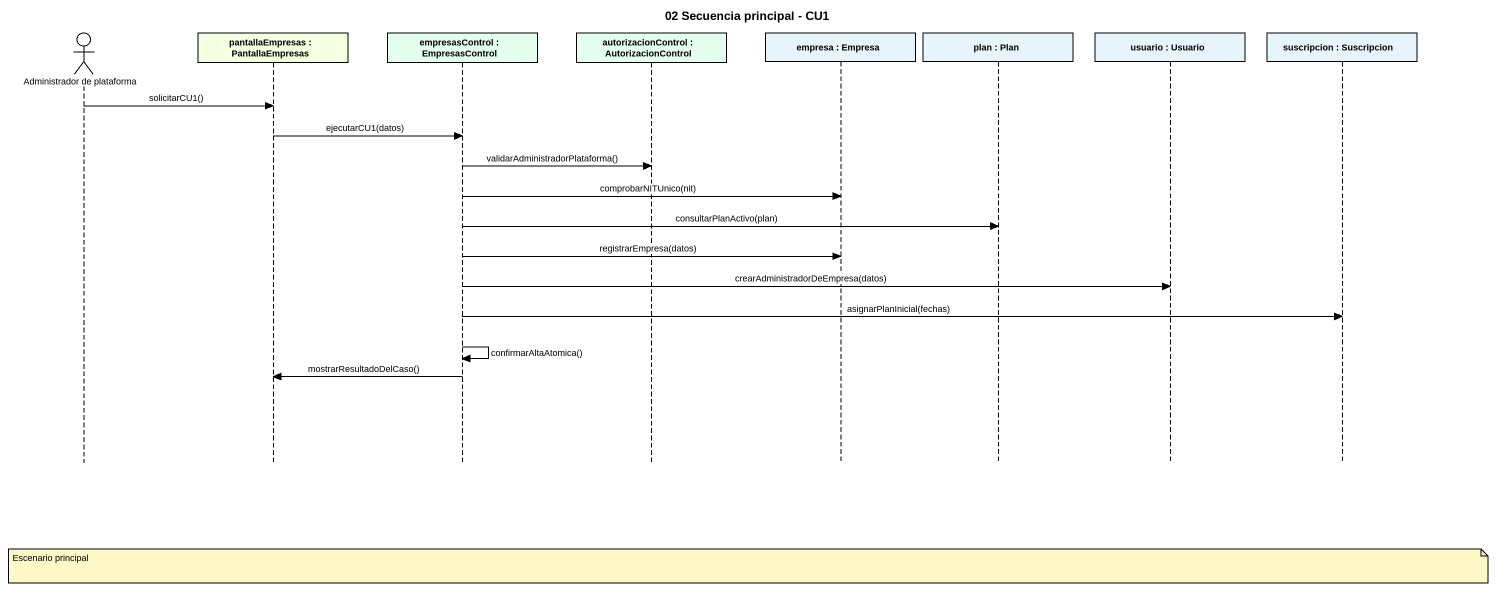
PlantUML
@startuml
title 02 Secuencia principal - CU1
hide footbox
actor "Administrador de plataforma" as Administrador_de_plataforma
participant "pantallaEmpresas : PantallaEmpresas" as pantallaEmpresas #F5FFE1
participant "empresasControl : EmpresasControl" as empresasControl #E4FFF0
participant "autorizacionControl : AutorizacionControl" as autorizacionControl #E4FFF0
participant "empresa : Empresa" as empresa #E8F4FB
participant "plan : Plan" as plan #E8F4FB
participant "usuario : Usuario" as usuario #E8F4FB
participant "suscripcion : Suscripcion" as suscripcion #E8F4FB

Administrador_de_plataforma -> pantallaEmpresas : solicitarCU1()
pantallaEmpresas -> empresasControl : ejecutarCU1(datos)
empresasControl -> autorizacionControl : validarAdministradorPlataforma()
empresasControl -> empresa : comprobarNITUnico(nit)
empresasControl -> plan : consultarPlanActivo(plan)
empresasControl -> empresa : registrarEmpresa(datos)
empresasControl -> usuario : crearAdministradorDeEmpresa(datos)
empresasControl -> suscripcion : asignarPlanInicial(fechas)
empresasControl -> empresasControl : confirmarAltaAtomica()
empresasControl -> pantallaEmpresas : mostrarResultadoDelCaso()
note over empresa : Escenario principal
@enduml
